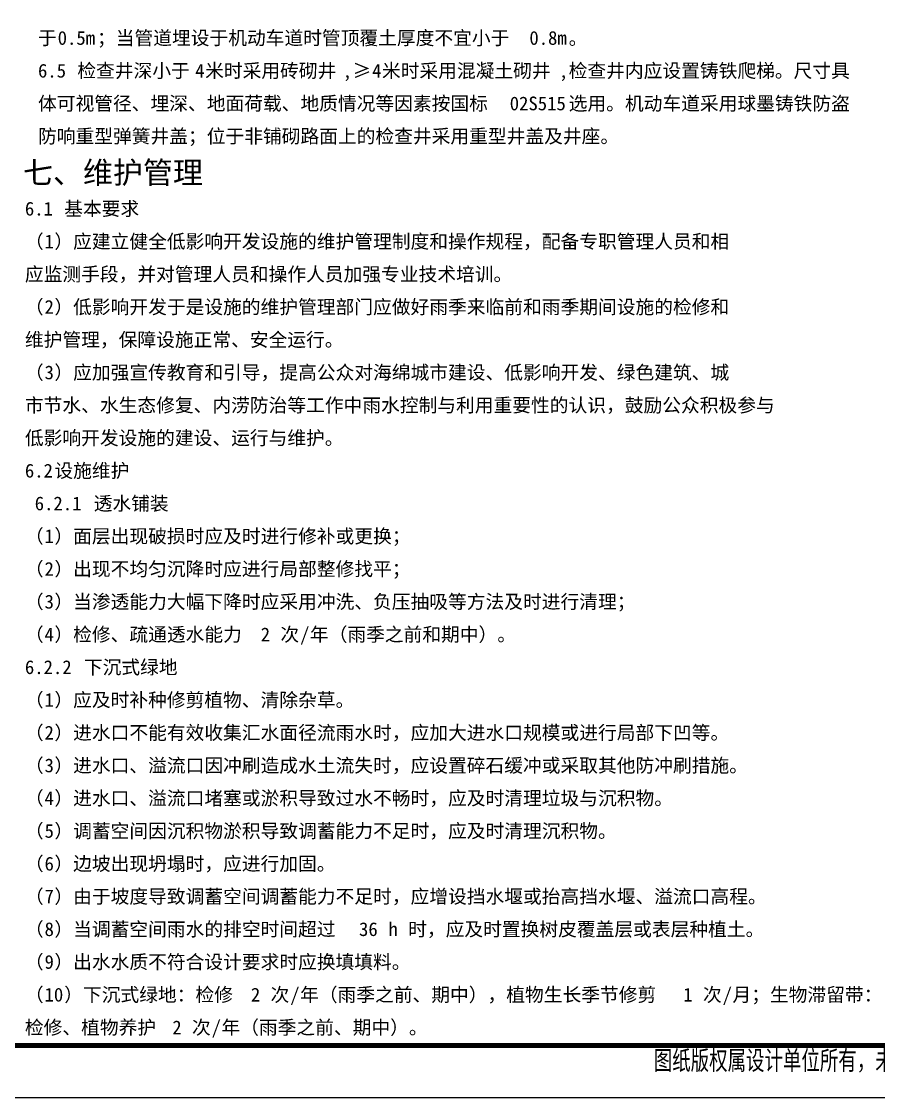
# Model space of a CAD drawing. Header units: millimetres. Extents: x 684779 to 686470, y 2544898 to 2545979.
# Drawn here: x 686200.4 to 686365.3, y 2545510.9 to 2545717.9 of the extents above; entities that cross this region are included whole.
import ezdxf

# ---------------------------------------------------------------- set-up
doc = ezdxf.new("R2010")
doc.units = ezdxf.units.MM
for name, color, linetype in [('14', 14, 'Continuous'), ('PUB_TEXT', 7, 'Continuous'), ('PUB_TITLE', 4, 'Continuous')]:
    doc.layers.add(name, color=color, linetype=linetype)
doc.styles.add('HZTXT', font='romane.shx', dxfattribs={"width": 0.7, "bigfont": 'hztxt.shx'})
doc.styles.add('宋体', font='')
doc.styles.get('宋体').set_extended_font_data('SimSun')

# ---------------------------------------------------------------- blocks, each defined once
blk = doc.blocks.new('43TGREGEHE')
at = {"layer": '14', "style": 'HZTXT', "width": 0.85}
blk.add_text('图纸版权属设计单位所有，未经许可，外人及外单位不得翻印复制作为其他工程之用。', height=3.5395, rotation=359.9997, dxfattribs=at).set_placement((685695.05, 2545516.57))

msp = doc.modelspace()

# ---------------------------------------------------------------- linework, layer by layer
at = {"layer": 'PUB_TITLE', "linetype": 'Continuous'}
msp.add_lwpolyline([(685875.569, 2545510.885), (686469.569, 2545510.885), (686469.569, 2545930.885), (685875.569, 2545930.885)], close=True, dxfattribs=at)
at = {"layer": 'PUB_TITLE'}
msp.add_lwpolyline([(685875.569, 2545510.885), (686469.569, 2545510.885), (686469.569, 2545930.885), (685875.569, 2545930.885)], close=True, dxfattribs=at)
at = {"layer": 'PUB_TITLE', "linetype": 'Continuous', "const_width": 1}
msp.add_lwpolyline([(685900.569, 2545520.885), (686459.569, 2545520.885), (686459.569, 2545920.885), (685900.569, 2545920.885)], close=True, dxfattribs=at)
at = {"layer": 'PUB_TITLE', "const_width": 1}
msp.add_lwpolyline([(685900.569, 2545520.885), (686459.569, 2545520.885), (686459.569, 2545920.885), (685900.569, 2545920.885)], close=True, dxfattribs=at)

# ---------------------------------------------------------------- block references
at = {"xscale": 1.179999999999999, "yscale": 1.179999999999999, "zscale": 1.179999999999999}
msp.add_blockref('43TGREGEHE', (-122798.107, -458193.759), dxfattribs=at)

# ---------------------------------------------------------------- texts
at = {"layer": 'PUB_TEXT', "linetype": 'Continuous', "style": '宋体'}
for s, height, p in [('；当管道埋设于机动车道时管顶覆土厚度不宜小于', 2.64346, (686214.955, 2545713.384)), ('于', 2.643, (686203.613, 2545713.384)), ('0.5m', 2.6435, (686207.394, 2545713.384)), ('0.8m', 2.6435, (686298.128, 2545713.384)), ('。', 2.643, (686305.689, 2545713.384)), ('6.5', 2.6435, (686203.613, 2545707.084)), ('检查井深小于', 2.6435, (686211.175, 2545707.084)), ('4', 2.643, (686233.858, 2545707.084)), ('米时采用砖砌井', 2.6435, (686235.749, 2545707.084)), ('≥', 2.643, (686264.103, 2545707.084)), ('4', 2.643, (686267.884, 2545707.084)), ('米时采用混凝土砌井', 2.6435, (686269.774, 2545707.084)), ('检查井内应设置铸铁爬梯。尺寸具', 2.64346, (686305.689, 2545707.084)), (',', 2.643, (686262.213, 2545707.084)), (',', 2.643, (686303.799, 2545707.084)), ('体可视管径、埋深、地面荷载、地质情况等因素按国标', 2.64346, (686203.613, 2545700.784)), ('02S515', 2.6435, (686294.348, 2545700.784)), ('选用。机动车道采用球墨铸铁防盗', 2.64346, (686305.689, 2545700.784)), ('防响重型弹簧井盖；位于非铺砌路面上的检查井采用重型井盖及井座。', 2.64346, (686203.613, 2545694.484)), ('七、维护管理', 4.2295, (686200.721, 2545686.695)), ('基本要求', 2.6435, (686208.652, 2545680.54)), ('6.1', 2.6435, (686201.091, 2545680.54)), ('（', 2.643, (686201.091, 2545674.24)), ('）应建立健全低影响开发设施的维护管理制度和操作规程，配备专职管理人员和相', 2.64346, (686206.762, 2545674.24)), ('1', 2.643, (686204.871, 2545674.24)), ('应监测手段，并对管理人员和操作人员加强专业技术培训。', 2.64346, (686201.091, 2545667.94)), ('（', 2.643, (686201.091, 2545661.64)), ('）低影响开发于是设施的维护管理部门应做好雨季来临前和雨季期间设施的检修和', 2.64346, (686206.762, 2545661.64)), ('2', 2.643, (686204.871, 2545661.64)), ('维护管理，保障设施正常、安全运行。', 2.64346, (686201.091, 2545655.34)), ('（', 2.643, (686201.091, 2545649.04)), ('3', 2.643, (686204.871, 2545649.04)), ('）应加强宣传教育和引导，提高公众对海绵城市建设、低影响开发、绿色建筑、城', 2.64346, (686206.762, 2545649.04)), ('市节水、水生态修复、内涝防治等工作中雨水控制与利用重要性的认识，鼓励公众积极参与', 2.64346, (686201.091, 2545642.74)), ('低影响开发设施的建设、运行与维护。', 2.64346, (686201.091, 2545636.44)), ('6.2', 2.6435, (686201.091, 2545630.14)), ('设施维护', 2.6435, (686206.762, 2545630.14)), ('6.2.1', 2.6435, (686202.981, 2545623.84)), ('透水铺装', 2.6435, (686214.323, 2545623.84)), ('（', 2.643, (686201.091, 2545617.54)), ('1', 2.643, (686204.871, 2545617.54)), ('）面层出现破损时应及时进行修补或更换；', 2.64346, (686206.762, 2545617.54)), ('（', 2.643, (686201.091, 2545611.24)), ('2', 2.643, (686204.871, 2545611.24)), ('）出现不均匀沉降时应进行局部整修找平；', 2.64346, (686206.762, 2545611.24)), ('（', 2.643, (686201.091, 2545604.94)), ('3', 2.643, (686204.871, 2545604.94)), ('）当渗透能力大幅下降时应采用冲洗、负压抽吸等方法及时进行清理；', 2.64346, (686206.762, 2545604.94)), ('（', 2.643, (686201.091, 2545598.64)), ('4', 2.643, (686204.871, 2545598.64)), ('）检修、疏通透水能力', 2.6435, (686206.762, 2545598.64)), ('2', 2.643, (686246.458, 2545598.64)), ('次', 2.643, (686250.238, 2545598.64)), ('/', 2.643, (686254.019, 2545598.64)), ('年（雨季之前和期中）。', 2.64346, (686255.909, 2545598.64)), ('6.2.2', 2.6435, (686201.091, 2545592.34)), ('下沉式绿地', 2.6435, (686212.433, 2545592.34)), ('（', 2.643, (686201.091, 2545586.04)), ('1', 2.643, (686204.871, 2545586.04)), ('）应及时补种修剪植物、清除杂草。', 2.64346, (686206.762, 2545586.04)), ('（', 2.643, (686201.091, 2545579.74)), ('2', 2.643, (686204.871, 2545579.74)), ('）进水口不能有效收集汇水面径流雨水时，应加大进水口规模或进行局部下凹等。', 2.64346, (686206.762, 2545579.74)), ('（', 2.643, (686201.091, 2545573.44)), ('3', 2.643, (686204.871, 2545573.44)), ('）进水口、溢流口因冲刷造成水土流失时，应设置碎石缓冲或采取其他防冲刷措施。', 2.64346, (686206.762, 2545573.44)), ('（', 2.643, (686201.091, 2545567.14)), ('4', 2.643, (686204.871, 2545567.14)), ('）进水口、溢流口堵塞或淤积导致过水不畅时，应及时清理垃圾与沉积物。', 2.64346, (686206.762, 2545567.14)), ('（', 2.643, (686201.091, 2545560.84)), ('5', 2.643, (686204.871, 2545560.84)), ('）调蓄空间因沉积物淤积导致调蓄能力不足时，应及时清理沉积物。', 2.64346, (686206.762, 2545560.84)), ('（', 2.643, (686201.091, 2545554.54)), ('6', 2.643, (686204.871, 2545554.54)), ('）边坡出现坍塌时，应进行加固。', 2.64346, (686206.762, 2545554.54)), ('（', 2.643, (686201.091, 2545548.24)), ('）由于坡度导致调蓄空间调蓄能力不足时，应增设挡水堰或抬高挡水堰、溢流口高程。', 2.64346, (686206.762, 2545548.24)), ('7', 2.643, (686204.871, 2545548.24)), ('（', 2.643, (686201.091, 2545541.94)), ('）当调蓄空间雨水的排空时间超过', 2.64346, (686206.762, 2545541.94)), ('h', 2.643, (686271.032, 2545541.94)), ('时，应及时置换树皮覆盖层或表层种植土。', 2.64346, (686274.812, 2545541.94)), ('8', 2.643, (686204.871, 2545541.94)), ('36', 2.6435, (686265.361, 2545541.94)), ('（', 2.643, (686201.091, 2545535.64)), ('）出水水质不符合设计要求时应换填填料。', 2.64346, (686206.762, 2545535.64)), ('9', 2.643, (686204.871, 2545535.64)), ('（', 2.643, (686201.091, 2545529.34)), ('）下沉式绿地：检修', 2.6435, (686208.652, 2545529.34)), ('次', 2.643, (686248.348, 2545529.34)), ('年（雨季之前、期中），植物生长季节修剪', 2.64346, (686254.019, 2545529.34)), ('次', 2.643, (686331.521, 2545529.34)), ('月；生物滞留带：', 2.6435, (686337.192, 2545529.34)), ('10', 2.6435, (686204.871, 2545529.34)), ('2', 2.643, (686244.568, 2545529.34)), ('/', 2.643, (686252.129, 2545529.34)), ('1', 2.643, (686327.741, 2545529.34)), ('/', 2.643, (686335.302, 2545529.34)), ('检修、植物养护', 2.6435, (686201.091, 2545523.04)), ('次', 2.643, (686233.226, 2545523.04)), ('年（雨季之前、期中）。', 2.64346, (686238.897, 2545523.04)), ('2', 2.643, (686229.445, 2545523.04)), ('/', 2.643, (686237.006, 2545523.04))]:
    msp.add_text(s, height=height, dxfattribs=at).set_placement(p)

doc.saveas('drawing.dxf')
